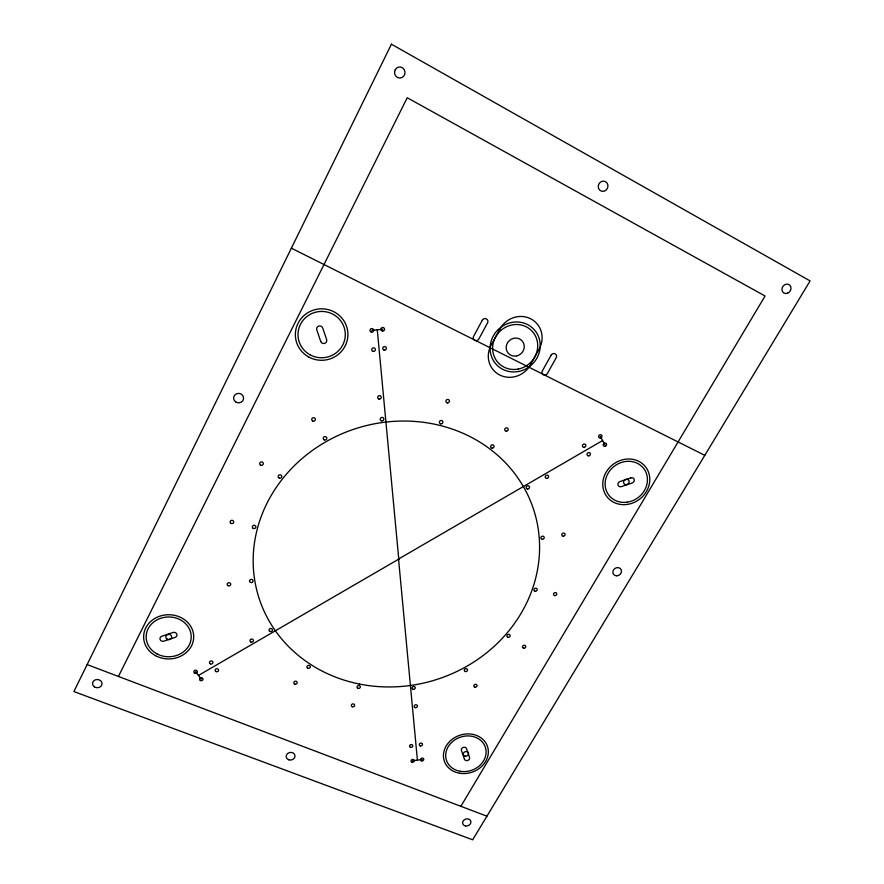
<?xml version="1.0" encoding="UTF-8"?>
<svg xmlns="http://www.w3.org/2000/svg" width="884" height="884" viewBox="0 0 884 884"><rect width="100%" height="100%" fill="white"/><g stroke="black" fill="none" stroke-linecap="round" stroke-linejoin="round"><path stroke-width="1.33" d="M118.423 676.448L407.226 97.737L765.069 296.007L460.873 806.319M398.419 559.097L602.59 440.541M198.436 675.453L398.894 559.053M412.651 760.815L422.165 759.489M371.832 330.362L382.717 329.279M87.14 664.58L486.929 816.197M291.366 248.172L704.791 455.337M195.585 671.707L201.276 679.188M600.291 436.364L604.877 444.696M398.529 558.887L417.414 760.152M377.28 329.82L398.783 559.263M391.413 44.2L73.902 691.553L472.675 839.8L810.098 280.913L391.413 44.2M482.288 320.24L473.603 336.351A3.05 2.917 -42.1 0 0 474.785 340.34A3.05 2.917 -42.1 0 0 478.852 338.992L487.537 322.903A3.072 2.928 -45.5 0 0 486.366 318.881A3.072 2.928 -45.5 0 0 482.288 320.24M499.836 329.146L491.139 345.147A23.094 21.813 -42.2 0 0 499.769 375.037A23.094 21.813 -42.2 0 0 530.4 364.86L539.141 349.081A23.216 21.923 -44.8 0 0 530.654 318.77A23.216 21.923 -44.8 0 0 499.836 329.146M551.141 355.169L542.378 370.871A3.006 2.807 -42.1 0 0 543.461 374.75A3.006 2.807 -42.1 0 0 547.439 373.413L556.202 357.733A3.028 2.818 -44.3 0 0 555.141 353.832A3.028 2.818 -44.3 0 0 551.141 355.169M172.933 632.513L161.871 636.248A2.961 2.608 -0.1 0 0 160.17 639.618A2.961 2.608 -0.1 0 0 163.993 641.121L175.032 637.397A2.95 2.608 -0.6 0 0 176.745 634.016A2.95 2.608 -0.6 0 0 172.933 632.513M630.867 477.879L620.071 481.526A2.884 2.586 -36.8 0 0 618.026 484.984A2.884 2.586 -36.8 0 0 621.397 486.609L632.171 482.962A2.884 2.586 -37.5 0 0 634.215 479.515A2.884 2.586 -37.5 0 0 630.867 477.879M320.748 341.456L316.792 329.942A3.105 3.05 -2.1 0 1 318.748 326.074A3.105 3.05 -2.1 0 1 322.693 327.986L326.627 339.511A3.094 3.028 -4.9 0 1 324.671 343.346A3.094 3.028 -4.9 0 1 320.748 341.456M464.443 759.168L461.448 750.483A2.696 2.309 -19 0 1 463.26 747.422A2.696 2.309 -19 0 1 466.553 748.726L469.526 757.422A2.685 2.287 -19 0 1 467.724 760.461A2.685 2.287 -19 0 1 464.443 759.168M395.203 69.781A5.536 5.227 87.3 0 0 399.855 78.046A5.536 5.227 87.3 0 0 404.264 69.681A5.536 5.227 87.3 0 0 395.203 69.781M94.5 686.912A4.752 4.1 1.9 0 0 102.014 684.072A4.752 4.1 1.9 0 0 95.339 679.851A4.752 4.1 1.9 0 0 94.5 686.912M787.6 293.212A4.928 4.309 -53.4 0 0 789.71 285.123A4.928 4.309 -53.4 0 0 782.097 288.151A4.928 4.309 -53.4 0 0 787.6 293.212M605.452 190.535A5.171 4.774 -63.9 0 0 605.584 181.706A5.171 4.774 -63.9 0 0 598.236 186.48A5.171 4.774 -63.9 0 0 605.452 190.535M616.767 575.793A4.475 3.945 -32 0 0 621.098 569.561A4.475 3.945 -32 0 0 613.618 569.738A4.475 3.945 -32 0 0 616.767 575.793M235.542 401.811A4.984 4.74 6.8 0 0 243.531 398.817A4.984 4.74 6.8 0 0 236.735 393.689A4.984 4.74 6.8 0 0 235.542 401.811M600.402 438.011A1.757 1.602 -39.1 0 0 601.706 435.315A1.757 1.602 -39.1 0 0 598.766 435.768A1.757 1.602 -39.1 0 0 600.402 438.011M584.258 447.315A1.757 1.602 -37.6 0 0 585.539 444.63A1.757 1.602 -37.6 0 0 582.6 445.083A1.757 1.602 -37.6 0 0 584.258 447.315M588.843 455.835A1.746 1.591 -37.2 0 0 590.125 453.149A1.746 1.591 -37.2 0 0 587.197 453.614A1.746 1.591 -37.2 0 0 588.843 455.835M604.987 446.332A1.757 1.591 -38.7 0 0 606.291 443.646A1.757 1.591 -38.7 0 0 603.363 444.099A1.757 1.591 -38.7 0 0 604.987 446.332M200.447 680.536A1.735 1.525 -3.4 0 0 203.022 679.122A1.735 1.525 -3.4 0 0 200.37 677.906A1.735 1.525 -3.4 0 0 200.447 680.536M216.005 671.586A1.735 1.525 -4.2 0 0 218.58 670.171A1.735 1.525 -4.2 0 0 215.95 668.934A1.735 1.525 -4.2 0 0 216.005 671.586M210.37 663.862A1.746 1.536 -3.6 0 0 212.956 662.436A1.746 1.536 -3.6 0 0 210.304 661.199A1.746 1.536 -3.6 0 0 210.37 663.862M194.756 673.056A1.746 1.525 -2.9 0 0 197.331 671.641A1.746 1.525 -2.9 0 0 194.679 670.415A1.746 1.525 -2.9 0 0 194.756 673.056M421.723 760.881A1.624 1.392 -16.7 0 0 423.723 759.036A1.624 1.392 -16.7 0 0 421.06 758.571A1.624 1.392 -16.7 0 0 421.723 760.881M420.452 745.908A1.635 1.403 -16.8 0 0 422.464 744.063A1.635 1.403 -16.8 0 0 419.778 743.588A1.635 1.403 -16.8 0 0 420.452 745.908M410.574 747.345A1.635 1.403 -16.2 0 0 412.762 745.654A1.635 1.403 -16.2 0 0 410.154 744.947A1.635 1.403 -16.2 0 0 410.574 747.345M412.066 762.163A1.624 1.392 -16.2 0 0 414.242 760.483A1.624 1.392 -16.2 0 0 411.646 759.787A1.624 1.392 -16.2 0 0 412.066 762.163M371.512 332.163A1.845 1.812 -24.1 0 0 373.556 329.71A1.845 1.812 -24.1 0 0 370.407 329.224A1.845 1.812 -24.1 0 0 371.512 332.163M373.225 351.412A1.834 1.79 -22 0 0 375.258 348.981A1.834 1.79 -22 0 0 372.131 348.506A1.834 1.79 -22 0 0 373.225 351.412M384.242 350.141A1.834 1.79 -25.3 0 0 386.275 347.71A1.834 1.79 -25.3 0 0 383.148 347.235A1.834 1.79 -25.3 0 0 384.242 350.141M382.573 331.091A1.845 1.812 -28 0 0 384.374 328.461A1.845 1.812 -28 0 0 381.203 328.284A1.845 1.812 -28 0 0 382.573 331.091M492.233 448.177A1.768 1.646 -31.2 0 0 493.88 445.647A1.768 1.646 -31.2 0 0 490.874 445.669A1.768 1.646 -31.2 0 0 492.233 448.177M440.884 423.867A1.79 1.691 -27.7 0 0 442.762 421.447A1.79 1.691 -27.7 0 0 439.735 421.171A1.79 1.691 -27.7 0 0 440.884 423.867M563.329 536.234A1.713 1.536 -30.9 0 0 564.953 533.837A1.713 1.536 -30.9 0 0 562.08 533.892A1.713 1.536 -30.9 0 0 563.329 536.234M523.847 648.226A1.657 1.448 -24.3 0 0 525.626 646.082A1.657 1.448 -24.3 0 0 522.853 645.917A1.657 1.448 -24.3 0 0 523.847 648.226M415.27 707.62A1.657 1.437 -16.8 0 0 417.392 705.808A1.657 1.437 -16.8 0 0 414.707 705.189A1.657 1.437 -16.8 0 0 415.27 707.62M294.858 684.083A1.702 1.492 -9.3 0 0 297.179 682.404A1.702 1.492 -9.3 0 0 294.46 681.52A1.702 1.492 -9.3 0 0 294.858 684.083M227.995 585.661A1.779 1.602 -2.8 0 0 230.713 584.346A1.779 1.602 -2.8 0 0 228.116 582.888A1.779 1.602 -2.8 0 0 227.995 585.661M260.504 465.061A1.823 1.713 -1.1 0 0 263.31 463.702A1.823 1.713 -1.1 0 0 260.658 462.1A1.823 1.713 -1.1 0 0 260.504 465.061M379.059 399.104A1.812 1.746 -19.6 0 0 381.181 396.817A1.812 1.746 -19.6 0 0 378.12 396.231A1.812 1.746 -19.6 0 0 379.059 399.104M506.366 431.215A1.779 1.657 -33.8 0 0 508.024 428.674A1.779 1.657 -33.8 0 0 505.018 428.685A1.779 1.657 -33.8 0 0 506.366 431.215M312.693 420.961A1.823 1.746 -6.7 0 0 315.378 419.336A1.823 1.746 -6.7 0 0 312.582 417.944A1.823 1.746 -6.7 0 0 312.693 420.961M230.945 523.372A1.801 1.657 -0.8 0 0 233.708 522.035A1.801 1.657 -0.8 0 0 231.067 520.499A1.801 1.657 -0.8 0 0 230.945 523.372M250.901 641.994A1.735 1.547 -5.8 0 0 253.421 640.491A1.735 1.547 -5.8 0 0 250.747 639.32A1.735 1.547 -5.8 0 0 250.901 641.994M352.318 706.736A1.669 1.459 -13 0 0 354.628 705.089A1.669 1.459 -13 0 0 351.976 704.239A1.669 1.459 -13 0 0 352.318 706.736M475.051 687.222A1.646 1.437 -20.6 0 0 476.995 685.255A1.646 1.437 -20.6 0 0 474.277 684.868A1.646 1.437 -20.6 0 0 475.051 687.222M554.854 595.628A1.68 1.481 -27.8 0 0 556.677 593.429A1.68 1.481 -27.8 0 0 553.881 593.241A1.68 1.481 -27.8 0 0 554.854 595.628M546.787 478.41A1.746 1.591 -33.2 0 0 548.434 475.935A1.746 1.591 -33.2 0 0 545.505 475.957A1.746 1.591 -33.2 0 0 546.787 478.41M447.569 402.883A1.801 1.713 -30.4 0 0 449.227 400.286A1.801 1.713 -30.4 0 0 446.155 400.286A1.801 1.713 -30.4 0 0 447.569 402.883M527.704 489.018A1.735 1.591 -31.2 0 0 529.339 486.554A1.735 1.591 -31.2 0 0 526.4 486.587A1.735 1.591 -31.2 0 0 527.704 489.018M542.433 539.317A1.713 1.536 -29.4 0 0 544.047 536.919A1.713 1.536 -29.4 0 0 541.163 536.975A1.713 1.536 -29.4 0 0 542.433 539.317M535.262 591.263A1.68 1.503 -26.8 0 0 537.074 589.064A1.68 1.503 -26.8 0 0 534.256 588.866A1.68 1.503 -26.8 0 0 535.262 591.263M508.267 637.364A1.669 1.47 -23.7 0 0 510.046 635.209A1.669 1.47 -23.7 0 0 507.25 635.032A1.669 1.47 -23.7 0 0 508.267 637.364M465.514 671.564A1.657 1.448 -20.3 0 0 467.481 669.575A1.657 1.448 -20.3 0 0 464.73 669.166A1.657 1.448 -20.3 0 0 465.514 671.564M413.104 689.332A1.657 1.459 -16.8 0 0 415.237 687.509A1.657 1.459 -16.8 0 0 412.541 686.879A1.657 1.459 -16.8 0 0 413.104 689.332M358.042 688.36A1.68 1.47 -13.4 0 0 360.352 686.702A1.68 1.47 -13.4 0 0 357.7 685.829A1.68 1.47 -13.4 0 0 358.042 688.36M307.975 668.315A1.702 1.503 -10 0 0 310.306 666.635A1.702 1.503 -10 0 0 307.588 665.74A1.702 1.503 -10 0 0 307.975 668.315M269.952 631.441A1.735 1.547 -6.9 0 0 272.482 629.927A1.735 1.547 -6.9 0 0 269.819 628.756A1.735 1.547 -6.9 0 0 269.952 631.441M250.492 582.434A1.768 1.602 -4.4 0 0 253.056 580.887A1.768 1.602 -4.4 0 0 250.338 579.661A1.768 1.602 -4.4 0 0 250.492 582.434M253.167 528.334A1.79 1.646 -3.1 0 0 255.918 526.997A1.79 1.646 -3.1 0 0 253.299 525.483A1.79 1.646 -3.1 0 0 253.167 528.334M279.123 478.012A1.812 1.691 -4 0 0 281.764 476.41A1.812 1.691 -4 0 0 278.99 475.084A1.812 1.691 -4 0 0 279.123 478.012M324.34 439.878A1.812 1.724 -9.1 0 0 326.826 438.033A1.812 1.724 -9.1 0 0 323.942 436.928A1.812 1.724 -9.1 0 0 324.34 439.878M381.634 420.817A1.801 1.724 -19 0 0 383.744 418.552A1.801 1.724 -19 0 0 380.706 417.988A1.801 1.724 -19 0 0 381.634 420.817M359.401 684.039A144.258 131.804 -17.3 0 0 534.687 512.996A144.258 131.804 -17.3 0 0 295.046 464.995A144.258 131.804 -17.3 0 0 359.401 684.039M516.786 355.887A9.293 8.785 -43.5 0 0 522.157 340.915A9.293 8.785 -43.5 0 0 506.709 344.495A9.293 8.785 -43.5 0 0 516.786 355.887M518.278 369.048A23.15 21.868 -43.5 0 0 532.953 332.174A23.15 21.868 -43.5 0 0 494.267 339.743A23.15 21.868 -43.5 0 0 518.278 369.048M518.599 371.468A25.724 24.299 -43.5 0 0 534.931 330.506A25.724 24.299 -43.5 0 0 491.935 338.881A25.724 24.299 -43.5 0 0 518.599 371.468M627.11 504.444A24.409 21.879 -37.2 0 0 646.215 467.747A24.409 21.879 -37.2 0 0 605.507 473.294A24.409 21.879 -37.2 0 0 627.11 504.444M627.043 502.2A21.967 19.691 -37.2 0 0 644.226 469.183A21.967 19.691 -37.2 0 0 607.584 474.189A21.967 19.691 -37.2 0 0 627.043 502.2M459.757 773.257A22.796 19.448 -19 0 0 487.67 747.024A22.796 19.448 -19 0 0 450.232 740.936A22.796 19.448 -19 0 0 459.757 773.257M460.387 771.323A20.52 17.503 -19 0 0 485.493 747.709A20.52 17.503 -19 0 0 451.801 742.24A20.52 17.503 -19 0 0 460.387 771.323M155.518 655.663A25.039 22.1 -0.4 0 0 193.707 637.463A25.039 22.1 -0.4 0 0 156.822 617.386A25.039 22.1 -0.4 0 0 155.518 655.663M156.866 653.806A22.531 19.89 -0.4 0 0 191.22 637.419A22.531 19.89 -0.4 0 0 158.015 619.364A22.531 19.89 -0.4 0 0 156.866 653.806M308.505 356.882A26.288 25.735 -3.6 0 0 347.92 334.472A26.288 25.735 -3.6 0 0 308.494 312.306A26.288 25.735 -3.6 0 0 308.505 356.882M309.853 354.694A23.658 23.161 -3.6 0 0 345.301 334.506A23.658 23.161 -3.6 0 0 309.809 314.571A23.658 23.161 -3.6 0 0 309.853 354.694M288.913 759.842A4.442 3.812 -9.6 0 0 294.958 755.5A4.442 3.812 -9.6 0 0 287.841 753.334A4.442 3.812 -9.6 0 0 288.913 759.842M465.404 825.921A4.221 3.514 -18.4 0 0 470.852 821.369A4.221 3.514 -18.4 0 0 464.056 819.976A4.221 3.514 -18.4 0 0 465.404 825.921M626.535 484.631A2.884 2.586 -37.2 0 0 628.623 480.233A2.884 2.586 -37.2 0 0 623.828 481.062A2.884 2.586 -37.2 0 0 626.535 484.631M465.304 756.174A2.696 2.298 -19 0 0 468.487 752.98A2.696 2.298 -19 0 0 464.023 752.406A2.696 2.298 -19 0 0 465.304 756.174M167.12 639.154A2.961 2.608 -0.4 0 0 171.706 637.143A2.961 2.608 -0.4 0 0 167.452 634.646A2.961 2.608 -0.4 0 0 167.12 639.154"/></g></svg>
